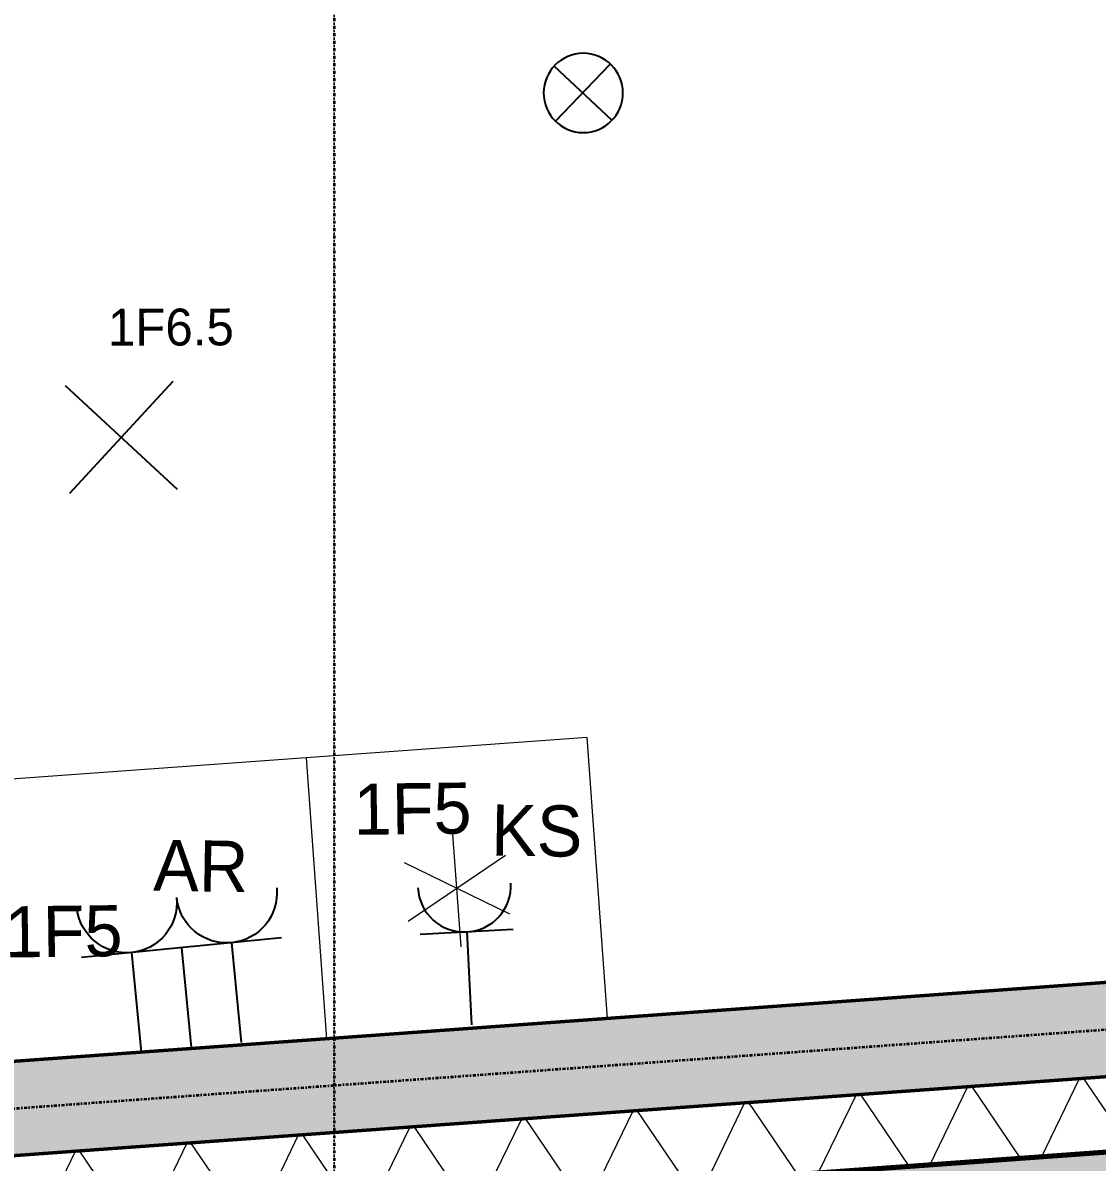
# Model space of a CAD drawing. Header units: metres. Extents: x -17679 to 22565, y -12299 to 33430.
# Drawn here: x 3929 to 6218, y -7791 to -5363 of the extents above; entities that cross this region are included whole.
import ezdxf
from ezdxf.enums import TextEntityAlignment as Align

# ---------------------------------------------------------------- set-up
doc = ezdxf.new("R2010")
doc.units = ezdxf.units.M
doc.linetypes.add('ACAD_ISO08W100', pattern=[36, 24, -3, 6, -3])
doc.linetypes.add('Strich Punkt Mittel', pattern=[0.015875, 0.00635, -0.0047625, 0, -0.0047625])
doc.layers.get('0').update_dxf_attribs({"color": 252})
for name, color, linetype, lineweight in [('A-DETL-GENF_', 92, 'Continuous', 13), ('A_Grundstuecksgrenze', 5, 'Continuous', 70), ('A_Moebel', 6, 'Continuous', 13), ('A_Raeume_', 7, 'Continuous', 5), ('A_Raster_', 1, 'Continuous', 9), ('A_Sanitaer', 3, 'Continuous', 13), ('A_Waende', 7, 'Continuous', 13)]:
    doc.layers.add(name, color=color, linetype=linetype, lineweight=lineweight)
doc.layers.add('E_ERDUNG', color=150, linetype='ACAD_ISO08W100', true_color=0x0f87ff)
doc.layers.add('E_Steckdose+Schalter', color=150, linetype='Continuous', true_color=0x0b6cf4)
doc.layers.add('ET_LEGENDE - Wohnung$0$800_KO_HI____L', color=130, linetype='Continuous')
doc.styles.add('ET_LEGENDE - Wohnung$0$ROMANS', font='romans.shx', dxfattribs={"width": 0.6})

# ---------------------------------------------------------------- blocks, each defined once
blk = doc.blocks.new('*U553')
for p, q in [((62.49999999999998, 0), (-62.50000000000003, 0)), ((-1.42e-14, 0), (-1.42e-14, -124.9999999999857))]:
    blk.add_line(p, q)
blk.add_arc((-1.42e-14, 62.5), 62.49999999999545, 180, 0)
at = {"style": 'ET_LEGENDE - Wohnung$0$ROMANS', "width": 0.8, "flags": 1}
for tag, p in [('RAUMBUCHNUMMER', (-1.42e-14, -424.9999999999857)), ('ANLAGE', (-7.11e-14, -595.4472819843263)), ('TEILANLAGE_NR', (-7.11e-14, -755.4537253861862)), ('KOMPONENTE', (-7.11e-14, -901.3415913071971)), ('KOMPONENTE_NR', (-7.11e-14, -1063.289201699502)), ('BEZEICHNUNG', (-7.11e-14, -1205.595275481798)), ('TYP', (-1.42e-14, -1346.747756559581)), ('HERSTELLER', (-7.11e-14, -1514.075453492046)), ('MODEL', (-1.42e-14, -1677.25564314158)), ('LEISTUNG_MAX', (-5.258e-13, -1851.504109420363)), ('SPEZIFISCH_1', (-5.258e-13, -2012.846368334653)), ('SPEZIFISCH_2', (-5.258e-13, -2200.001041977929)), ('SPEZIFISCH_3', (-5.258e-13, -2374.249508256711)), ('SPEZIFISCH_4', (-5.258e-13, -2548.497974535494)), ('SPEZIFISCH_5', (-5.258e-13, -2722.746440814277)), ('GEWERKE_CODE', (-5.258e-13, -2896.994907093059)), ('LV_POS', (-5.258e-13, -3071.243373371843)), ('ZAEHLER', (-5.258e-13, -3245.491839650626)), ('PLATZHALTER_1', (-5.258e-13, -3419.740305929408)), ('PLATZHALTER_2', (-5.258e-13, -3593.988772208192)), ('PLATZHALTER_3', (-5.258e-13, -3768.237238486975)), ('JOBLISTE_VDMA', (-5.258e-13, -3942.485704765757)), ('ET_SPEZIFISCH_1', (-5.542e-13, -4116.73417104454)), ('ET_SPEZIFISCH_2', (-5.542e-13, -4290.982637323323)), ('ET_SPEZIFISCH_3', (-5.542e-13, -4465.231103602105)), ('ET_SPEZIFISCH_4', (-5.542e-13, -4639.479569880888)), ('ET_SPEZIFISCH_5', (-5.542e-13, -4813.728036159671)), ('ET_SPEZIFISCH_6', (-5.542e-13, -4987.976502438454)), ('ET_SPEZIFISCH_7', (-5.542e-13, -5162.224968717237))]:
    blk.add_attdef(tag, text='', height=100, dxfattribs=at).set_placement(p, align=Align.MIDDLE)
blk = doc.blocks.new('*U552')
for p, q in [((-125.2605419271887, 0), (125.2605419271887, 0)), ((-2.13e-14, 0), (-2.13e-14, -124.9999999999857))]:
    blk.add_line(p, q)
for centre in [(-62.76054192719332, 62.63027096359436), (62.49999999999542, 62.5)]:
    blk.add_arc(centre, 62.49999999999545, 180, 0)
at = {"layer": 'ET_LEGENDE - Wohnung$0$800_KO_HI____L'}
for p, q in [((-62.76054192719332, 0.1302709635989103), (-62.76054192719332, -124.8697290363868)), ((62.49999999999541, 4.5546e-12), (62.49999999999541, -124.9999999999812))]:
    blk.add_line(p, q, dxfattribs=at)
at = {"style": 'ET_LEGENDE - Wohnung$0$ROMANS', "width": 0.8, "flags": 1}
for tag, p in [('RAUMBUCHNUMMER', (-1.42e-14, -424.9999999999857)), ('ANLAGE', (-7.11e-14, -595.4472819843263)), ('TEILANLAGE_NR', (-7.11e-14, -755.4537253861862)), ('KOMPONENTE', (-7.11e-14, -901.3415913071971)), ('KOMPONENTE_NR', (-7.11e-14, -1063.289201699502)), ('BEZEICHNUNG', (-7.11e-14, -1205.595275481798)), ('TYP', (-1.42e-14, -1346.747756559581)), ('HERSTELLER', (-7.11e-14, -1514.075453492046)), ('MODEL', (-1.42e-14, -1677.25564314158)), ('LEISTUNG_MAX', (-5.258e-13, -1851.504109420363)), ('SPEZIFISCH_1', (-5.258e-13, -2012.846368334653)), ('SPEZIFISCH_2', (-5.258e-13, -2200.001041977929)), ('SPEZIFISCH_3', (-5.258e-13, -2374.249508256711)), ('SPEZIFISCH_4', (-5.258e-13, -2548.497974535494)), ('SPEZIFISCH_5', (-5.258e-13, -2722.746440814277)), ('GEWERKE_CODE', (-5.258e-13, -2896.994907093059)), ('LV_POS', (-5.258e-13, -3071.243373371843)), ('ZAEHLER', (-5.258e-13, -3245.491839650626)), ('PLATZHALTER_1', (-5.258e-13, -3419.740305929408)), ('PLATZHALTER_2', (-5.258e-13, -3593.988772208192)), ('PLATZHALTER_3', (-5.258e-13, -3768.237238486975)), ('JOBLISTE_VDMA', (-5.258e-13, -3942.485704765757))]:
    blk.add_attdef(tag, text='', height=100, dxfattribs=at).set_placement(p, align=Align.MIDDLE)
blk = doc.blocks.new('hzmdba')
at = {"color": 1}
for points in [[(5046.030339278552, 1505.526440205712), (5046.950278693432, 1503.841718155238)], [(5045.639301977709, 1504.237082242978), (5047.346267107776, 1505.147402226983)]]:
    blk.add_lwpolyline(points, dxfattribs=at)
blk.add_circle((5046.500157248879, 1504.685682726998), 0.9633273906920461, dxfattribs=at)
blk = doc.blocks.new('*U543')
for p, q in [((-70.71067811865481, -70.71067811865473), (70.71067811865473, 70.71067811865474)), ((70.7106781186547, -70.71067811865474), (-70.71067811865478, 70.71067811865477))]:
    blk.add_line(p, q)
at = {"style": 'ET_LEGENDE - Wohnung$0$ROMANS', "width": 0.6, "flags": 1}
for tag, p in [('RAUMBUCHNUMMER', (0, -400)), ('ANLAGE', (0, -550))]:
    blk.add_attdef(tag, text='', height=100, dxfattribs=at).set_placement(p, align=Align.MIDDLE)
for tag, p in [('TEILANLAGE_NR', (0, -700)), ('KOMPONENTE', (0, -850)), ('KOMPONENTE_NR', (0, -1000)), ('BEZEICHNUNG', (0, -1150)), ('TYP', (0, -1300)), ('HERSTELLER', (0, -1450)), ('MODEL', (0, -1600)), ('LEISTUNG_MAX', (0, -1750)), ('SPEZIFISCH_1', (0, -1900)), ('SPEZIFISCH_2', (0, -2050)), ('SPEZIFISCH_3', (-9.095e-13, -2200)), ('SPEZIFISCH_4', (0, -2350)), ('SPEZIFISCH_5', (0, -2500)), ('GEWERKE_CODE', (0, -2650)), ('LV_POS', (0, -2800)), ('ZAEHLER', (0, -2950)), ('PLATZHALTER_1', (0, -3100)), ('PLATZHALTER_2', (-9.095e-13, -3250)), ('PLATZHALTER_3', (-9.095e-13, -3400)), ('JOBLISTE_VDMA', (0, -3550)), ('ET_SPEZIFISCH_1', (0, -3700)), ('ET_SPEZIFISCH_2', (0, -3850)), ('ET_SPEZIFISCH_3', (0, -4000)), ('ET_SPEZIFISCH_4', (0, -4149.999999999999)), ('ET_SPEZIFISCH_5', (0, -4299.999999999999)), ('ET_SPEZIFISCH_6', (0, -4449.999999999999)), ('ET_SPEZIFISCH_7', (0, -4599.999999999999))]:
    blk.add_attdef(tag, text='', height=100, dxfattribs=at).set_placement(p, align=Align.MIDDLE_CENTER)
blk = doc.blocks.new('*U562')
for p, q in [((2.91038e-11, 2.91038e-11), (445.228167068628, 445.2281670686207)), ((-17.91104198474204, 44.04097150094457), (17.91104198480025, -44.04097150091547)), ((47.54378221105435, -0.0369972885237076), (-47.54378221090883, 0.0369972885237076))]:
    blk.add_line(p, q)
blk.add_solid([(367.8883628763724, 522.567971260869), (599.9077754531462, 599.9077754531462), (522.5679712608835, 367.8883628763724)])
at = {"style": 'ET_LEGENDE - Wohnung$0$ROMANS', "width": 0.6, "flags": 1}
for tag, p in [('RAUMBUCHNUMMER', (3.50155e-11, -300)), ('ANLAGE', (3.50155e-11, -450))]:
    blk.add_attdef(tag, text='', height=100, dxfattribs=at).set_placement(p, align=Align.MIDDLE)
for tag, p in [('TEILANLAGE_NR', (3.50155e-11, -600)), ('KOMPONENTE', (3.50155e-11, -750)), ('KOMPONENTE_NR', (3.50155e-11, -900)), ('BEZEICHNUNG', (3.50155e-11, -1050)), ('TYP', (3.50155e-11, -1200)), ('HERSTELLER', (3.50155e-11, -1350)), ('MODEL', (3.50155e-11, -1500)), ('LEISTUNG_MAX', (3.50155e-11, -1650)), ('SPEZIFISCH_1', (3.50155e-11, -1800)), ('SPEZIFISCH_2', (3.50155e-11, -1950)), ('SPEZIFISCH_3', (3.41061e-11, -2100)), ('SPEZIFISCH_4', (3.50155e-11, -2250)), ('SPEZIFISCH_5', (3.50155e-11, -2400)), ('GEWERKE_CODE', (3.50155e-11, -2550)), ('LV_POS', (3.50155e-11, -2700)), ('ZAEHLER', (3.50155e-11, -2850)), ('PLATZHALTER_1', (3.50155e-11, -3000)), ('PLATZHALTER_2', (3.41061e-11, -3150)), ('PLATZHALTER_3', (3.41061e-11, -3300)), ('JOBLISTE_VDMA', (3.50155e-11, -3450)), ('ET_SPEZIFISCH_1', (3.50155e-11, -3600)), ('ET_SPEZIFISCH_2', (3.50155e-11, -3750)), ('ET_SPEZIFISCH_3', (3.50155e-11, -3900)), ('ET_SPEZIFISCH_4', (3.50155e-11, -4050)), ('ET_SPEZIFISCH_5', (3.50155e-11, -4200)), ('ET_SPEZIFISCH_6', (3.50155e-11, -4350)), ('ET_SPEZIFISCH_7', (3.50155e-11, -4500))]:
    blk.add_attdef(tag, text='', height=100, dxfattribs=at).set_placement(p, align=Align.MIDDLE_CENTER)
blk = doc.blocks.new('Sani_Kueche_Zeile - Tiefe_600-4903355-263_PP_03DG_BT2')
at = {"layer": 'A_Sanitaer'}
for p, q in [((-1.20046229508197, 0.0254000000000019), (-1.20046229508197, -0.5746000000000073)), ((0.5995377049180288, -0.5746000000000073), (0.5995377049180288, 0.0253999999999976)), ((-1.20046229508197, -0.5746000000000073), (-0.6004622950815158, -0.5746000000000074)), ((-0.6004622950815158, -0.5746000000000074), (0.5995377049180288, -0.5746000000000074))]:
    blk.add_line(p, q, dxfattribs=at)
blk = doc.blocks.new('MSys_Kueche_Kuehlschrank - 600-V48-263_PP_03DG_BT2')
at = {"layer": 'A_Moebel'}
for p, q in [((-0.6004622950819735, 0.0253999999999992), (-1.200462295081974, 0.0253999999999993)), ((-0.600462295081973, 0.0253999999999727), (-1.200462295081973, 0.0253999999999745)), ((-0.6004622950819735, -0.5746000000000065), (-0.6004622950819735, 0.0253999999999991)), ((-0.6004622950819729, -0.5746000000000097), (-0.600462295081973, 0.0253999999999727)), ((-0.8379622950819937, -0.1663468245269239), (-0.9629622950819754, -0.3828531754730921)), ((-0.9629622950820113, -0.166346824526948), (-0.8379622950819431, -0.3828531754730922)), ((-1.025462295081985, -0.2746000000000271), (-0.7754622950819852, -0.274600000000027)), ((-1.200462295081973, -0.5746000000000067), (-0.6004622950819734, -0.5746000000000067)), ((-1.200462295081973, -0.5746000000000077), (-0.6004622950819729, -0.5746000000000097))]:
    blk.add_line(p, q, dxfattribs=at)
blk = doc.blocks.new('Family - ___-3180367-263_PP_03DG_BT2')
at = {"layer": 'A_Grundstuecksgrenze'}
blk.add_line((-31.81786537352337, 64.90097943433061), (-19.69424298369724, 60.84374143918857), dxfattribs=at)
blk = doc.blocks.new('6546546')
at = {"layer": 'A-DETL-GENF_', "true_color": 0x636466}
blk.add_hatch(color=251, dxfattribs=at).paths.add_polyline_path([(-54.23790984607006, 44.73333241785204), (-32.30043574260376, 44.73333241785204), (-32.30043574260377, 52.54691008031925), (-33.04016018093779, 52.24426296445823), (-37.29993252281211, 50.41736788489544), (-37.29990617651377, 50.36834161029951), (-37.2978794359925, 50.36361585822255), (-39.83903924694035, 49.27378476340855), (-39.85882954210993, 49.31992980640742), (-41.59781286298933, 48.5741293698144), (-54.34900174768789, 47.651859328869), (-54.44900152999562, 47.651859328869), (-54.34900174768696, 46.26927499235573)])
at = {"layer": 'A_Waende', "lineweight": 5, "true_color": 0x636466}
h = blk.add_hatch(dxfattribs=at)
h.set_pattern_fill('FP_2', color=251, style=0, pattern_type=2)
h.set_pattern_definition([(45, (0, 0), (-0.0898025612106916, 0.0898025612106916), []), (45, (0.0898, 0), (-0.0898025612106916, 0.0898025612106916), [0.0635, -0.03175])])
h.paths.add_polyline_path([(-53.12370370571057, 47.90090084587598), (-41.63616940533709, 48.73177307476131), (-41.68411508327159, 48.92882770594493), (-53.12369767165643, 48.10142373619836), (-53.12370280838531, 47.93072064009328)])
h = blk.add_hatch(dxfattribs=at)
h.set_pattern_fill('FP_4', color=251, angle=-157.3599999999922, style=0, pattern_type=2)
h.set_pattern_definition([(184.1370000000077, (-47.91212277868843, 48.27793479261395), (0.0148878513707638, -0.2058322831374176), []), (244.1370000000078, (-47.91212277868843, 48.27793479261395), (0.1856999118013368, -0.0900228840738604), []), (304.1370000000078, (-47.91212277868843, 48.27793479261395), (0.1708203374117443, 0.1158150107997138), [])])
h.paths.add_polyline_path([(-53.70641362404636, 47.69833654604937), (-41.59781286298933, 48.5741293698144), (-41.63616940533709, 48.73177307476131), (-53.70640879680302, 47.85875485830725), (-53.70641358711035, 47.69956399831402)])
at = {"layer": 'A_Raeume_', "color": 251, "true_color": 0x636466, "flags": 128}
blk.add_lwpolyline([(-46.94409509609974, 48.54838302540033), (-41.68411508327158, 48.92882770594494), (-40.21882240092852, 49.55725001978017), (-40.2187191480557, 52.98853587403114), (-44.758798104643, 52.98867249226059), (-44.75879810173887, 52.98877541386899), (-45.26504810150967, 52.988790646793), (-45.26504810434874, 52.98868772613193), (-45.41805770479508, 52.98869233043528), (-46.8838411491501, 52.98873643820098), (-46.88384611375343, 52.823753395774), (-46.94396644331654, 52.82375520489078), (-46.94400095809017, 51.67676480541011), (-46.94400556239348, 51.52375520547938), (-46.94408338024294, 48.93772271051197), (-46.94408342821184, 48.93612861471529), (-46.94408485755278, 48.88862906608923)], close=True, dxfattribs=at)
at = {"layer": 'A_Raster_', "color": 251, "linetype": 'Strich Punkt Mittel', "lineweight": 35, "true_color": 0x636466}
for p, q in [((-45.13010262812229, 85.870116347442), (-45.13128653002785, 46.52684433884433)), ((-56.24384166248534, 47.77548823274463), (-37.12988603845452, 49.15796548999533))]:
    blk.add_line(p, q, dxfattribs=at)
at = {"layer": 'A_Waende', "color": 251, "lineweight": 50, "true_color": 0x636466}
for p, q in [((-41.68411508327152, 48.92882770594489), (-48.19409781722961, 48.45797262749752)), ((-53.12370370571048, 47.90090084587595), (-41.63616940533699, 48.73177307476124))]:
    blk.add_line(p, q, dxfattribs=at)
at = {"layer": 'A_Waende', "color": 251, "lineweight": 5, "true_color": 0x636466}
blk.add_line((-53.70641362404627, 47.69833654604934), (-41.59781286298926, 48.57412936981432), dxfattribs=at)
at = {"layer": 'A_Grundstuecksgrenze', "color": 251, "true_color": 0x636466, "rotation": 22.64000000000043}
blk.add_blockref('Family - ___-3180367-263_PP_03DG_BT2', (0, 0), dxfattribs=at)
at = {"layer": 'A_Moebel', "color": 251, "true_color": 0x636466, "rotation": 94.13689452845472}
blk.add_blockref('MSys_Kueche_Kuehlschrank - 600-V48-263_PP_03DG_BT2', (-45.20848752948151, 49.87751455475031), dxfattribs=at)
at = {"layer": 'A_Sanitaer', "color": 251, "true_color": 0x636466, "rotation": 184.1368945284545}
blk.add_blockref('Sani_Kueche_Zeile - Tiefe_600-4903355-263_PP_03DG_BT2', (-45.74795050719426, 48.66036431529533), dxfattribs=at)

msp = doc.modelspace()

# ---------------------------------------------------------------- block references
at = {"xscale": 1000, "yscale": 1000, "zscale": 1000}
msp.add_blockref('6546546', (49723.13201128368, -56206.72603401612), dxfattribs=at)
at = {"extrusion": (-0.0122366288968144, 3.33786565167e-05, 0.9999251290967274), "xscale": -87.70202311672725, "yscale": 87.70202311672809, "zscale": 87.70202311672816, "rotation": 164.9206533351098}
msp.add_blockref('hzmdba', (-387894.6804473127, 237049.296523825, -62.87003709880264), dxfattribs=at)
at = {"layer": 'E_ERDUNG', "xscale": 0.8398080000000001, "yscale": 0.8398080000000001, "zscale": 0.8398080000000001, "rotation": 250.8877386947284}
msp.add_blockref('*U562', (3604.021640556627, -7665.897138457467), dxfattribs=at)
at = {"layer": 'E_Steckdose+Schalter'}
for name, p, xscale, yscale, zscale, rotation in [('*U543', (4138.403786318418, -6247.025608571699), 1.626603779674895, 1.626603779674895, 1.626603779674895, 182.2804756445144), ('*U552', (4266.879469695472, -7334.208397438866), -1.709411511611679, 1.709411511611679, 1.70941151161168, 5.527296863957973), ('*U553', (4874.629041681182, -7300.787681025453), 1.586793636067308, 1.586793636067308, 1.586793636067308, 2.942836843163467)]:
    msp.add_blockref(name, p, dxfattribs=dict(at, xscale=xscale, yscale=yscale, zscale=zscale, rotation=rotation))

# ---------------------------------------------------------------- texts
at = {"color": 212}
for s, height, rotation, p in [('1F6.5', 78.55367717475453, 0.1777258479535076, (4110.048631056082, -6051.61808525084)), ('1F5', 108.903919104237, 0.696778458621755, (4634.359390327165, -7093.921651477504)), ('1F5', 108.903919104237, 0.696778458621755, (3890.959681755223, -7355.205252162676))]:
    msp.add_text(s, height=height, rotation=rotation, dxfattribs=at).set_placement(p)
at = {"color": 30, "true_color": 0xf26722}
for s, p in [('KS', (4926.006453825772, -7137.701782689619)), ('AR', (4206.298990181094, -7212.794714416407))]:
    msp.add_text(s, height=108.903919104237, rotation=359.1043585717046, dxfattribs=at).set_placement(p)

doc.saveas('drawing.dxf')
